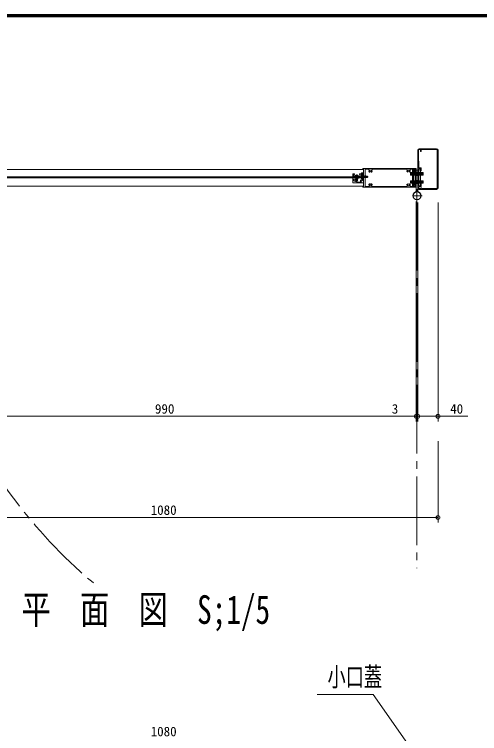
# Model space of a CAD drawing. Units: millimetres at full size; details may follow other scales. Extents: x -600 to 2301, y -735 to 832.
# Drawn here: x -441.4 to -258.3, y 141.3 to 424.2 of the extents above; entities that cross this region are included whole.
import ezdxf
from ezdxf.enums import TextEntityAlignment as Align

# ---------------------------------------------------------------- set-up
doc = ezdxf.new("R2010")
doc.units = ezdxf.units.MM
doc.header["$LTSCALE"] = 3
doc.header["$PDMODE"] = 32
doc.header["$PDSIZE"] = 1.5
doc.linetypes.add('CHAIN2', pattern=[12, 9, -1, 1, -1])
for name, color, linetype, lineweight in [('0-0_アンカー', 7, 'Continuous', 18), ('0-8_CSLAYER2', 7, 'Continuous', 18), ('0-9_CSLAYER4', 6, 'Continuous', 18), ('0-F_WAKU', 7, 'Continuous', 18)]:
    doc.layers.add(name, color=color, linetype=linetype, lineweight=lineweight)
doc.styles.add('ＭＳ ゴシック', font='')
doc.styles.get('ＭＳ ゴシック').set_extended_font_data('MS Gothic')

msp = doc.modelspace()

# ---------------------------------------------------------------- linework, layer by layer
at = {"layer": '0-0_アンカー'}
for p, q in [((-303.969, 363.174), (-460.569, 363.174)), ((-303.969, 363.274), (-304.223, 363.274)), ((-283.469, 363.574), (-304.069, 363.574)), ((-303.969, 363.274), (-303.969, 356.474)), ((-303.369, 363.274), (-303.369, 356.474)), ((-302.019, 363.274), (-303.369, 363.274)), ((-301.452, 362.357), (-301.566, 362.159)), ((-301.086, 362.357), (-300.972, 362.159)), ((-287.019, 363.274), (-300.519, 363.274)), ((-286.452, 362.357), (-286.566, 362.159)), ((-286.086, 362.357), (-285.972, 362.159)), ((-284.669, 363.274), (-285.519, 363.274)), ((-284.669, 362.394), (-284.769, 362.294)), ((-284.769, 362.294), (-284.769, 360.494)), ((-284.669, 363.274), (-284.669, 362.394)), ((-284.369, 363.174), (-284.369, 361.489)), ((-283.729, 363.074), (-284.369, 363.074)), ((-284.329, 362.294), (-284.329, 362.194)), ((-283.769, 363.274), (-284.269, 363.274)), ((-284.229, 362.394), (-284.069, 362.394)), ((-283.969, 362.674), (-283.969, 362.494)), ((-283.869, 362.774), (-283.769, 362.774)), ((-283.729, 363.074), (-283.729, 356.674)), ((-283.669, 363.174), (-283.669, 362.494)), ((-283.669, 362.674), (-283.669, 362.494)), ((-283.369, 362.394), (-283.569, 362.394)), ((-283.569, 362.394), (-283.369, 362.394)), ((-283.269, 363.374), (-283.269, 362.494)), ((-282.669, 362.874), (-283.269, 362.874)), ((-283.269, 362.294), (-283.269, 359.874)), ((-282.269, 362.994), (-281.629, 362.994)), ((-281.629, 362.994), (-281.629, 356.754)), ((-459.669, 360.274), (-304.869, 360.274)), ((-459.669, 359.874), (-304.869, 359.874)), ((-308.169, 361.424), (-307.689, 361.424)), ((-308.169, 361.424), (-308.169, 360.274)), ((-308.169, 360.274), (-304.869, 360.274)), ((-308.169, 359.874), (-306.729, 359.874)), ((-308.169, 359.874), (-308.169, 357.924)), ((-307.869, 361.184), (-307.689, 361.184)), ((-307.869, 361.184), (-307.869, 360.514)), ((-307.869, 360.514), (-306.729, 360.514)), ((-307.129, 359.474), (-307.129, 359.322)), ((-307.129, 359.474), (-306.369, 359.474)), ((-306.703, 360.473), (-306.729, 360.514)), ((-306.703, 359.833), (-306.729, 359.874)), ((-306.635, 360.473), (-306.609, 360.514)), ((-306.609, 360.514), (-305.269, 360.514)), ((-305.449, 361.424), (-304.869, 361.424)), ((-305.449, 361.184), (-305.269, 361.184)), ((-305.269, 361.184), (-305.269, 360.514)), ((-304.869, 361.124), (-304.869, 361.824)), ((-304.869, 361.824), (-303.969, 361.824)), ((-304.869, 361.424), (-304.869, 359.874)), ((-304.869, 361.124), (-304.569, 361.124)), ((-304.569, 361.124), (-304.569, 361.524)), ((-304.569, 361.524), (-304.269, 361.524)), ((-304.269, 359.83), (-304.269, 361.524)), ((-303.969, 361.824), (-303.969, 357.924)), ((-285.469, 361.974), (-285.469, 360.974)), ((-282.919, 361.799), (-285.469, 361.799)), ((-282.919, 361.149), (-285.469, 361.149)), ((-282.919, 360.974), (-285.469, 360.974)), ((-284.669, 360.394), (-284.769, 360.494)), ((-284.669, 359.354), (-284.769, 359.254)), ((-284.669, 360.394), (-284.669, 359.874)), ((-284.669, 359.354), (-284.669, 359.874)), ((-284.369, 359.874), (-284.435, 359.874)), ((-284.369, 361.489), (-284.425, 361.392)), ((-284.369, 361.26), (-284.425, 361.357)), ((-284.369, 359.989), (-284.425, 359.892)), ((-284.369, 359.76), (-284.425, 359.857)), ((-284.369, 361.26), (-284.369, 359.989)), ((-284.369, 359.76), (-284.369, 358.489)), ((-284.229, 362.094), (-283.769, 362.094)), ((-283.669, 361.994), (-283.669, 359.988)), ((-283.669, 359.988), (-283.613, 359.891)), ((-283.669, 359.76), (-283.613, 359.857)), ((-283.669, 357.754), (-283.669, 359.76)), ((-283.269, 360.724), (-283.019, 360.974)), ((-283.269, 357.454), (-283.269, 359.874)), ((-283.019, 361.974), (-283.019, 360.974)), ((-283.019, 361.799), (-280.469, 361.799)), ((-283.019, 361.149), (-280.469, 361.149)), ((-283.019, 360.974), (-280.469, 360.974)), ((-282.919, 361.974), (-282.919, 360.974)), ((-282.669, 360.724), (-282.919, 360.974)), ((-282.669, 357.454), (-282.669, 359.874)), ((-280.469, 361.974), (-280.469, 360.974)), ((-303.969, 356.574), (-460.569, 356.574)), ((-308.169, 357.924), (-303.969, 357.924)), ((-307.199, 359.224), (-307.179, 359.235)), ((-307.199, 358.785), (-307.179, 358.773)), ((-307.129, 358.687), (-307.129, 358.424)), ((-307.129, 358.424), (-306.769, 358.424)), ((-303.969, 356.474), (-304.223, 356.474)), ((-302.019, 356.474), (-303.369, 356.474)), ((-301.452, 357.391), (-301.566, 357.589)), ((-301.086, 357.391), (-300.972, 357.589)), ((-287.019, 356.474), (-300.519, 356.474)), ((-286.452, 357.391), (-286.566, 357.589)), ((-286.086, 357.391), (-285.972, 357.589)), ((-284.669, 356.474), (-285.519, 356.474)), ((-285.469, 358.774), (-285.469, 357.774)), ((-282.919, 358.599), (-285.469, 358.599)), ((-282.919, 357.949), (-285.469, 357.949)), ((-282.919, 357.774), (-285.469, 357.774)), ((-284.769, 357.454), (-284.769, 359.254)), ((-284.669, 357.354), (-284.769, 357.454)), ((-284.669, 356.474), (-284.669, 357.354)), ((-284.369, 358.489), (-284.425, 358.392)), ((-284.369, 358.26), (-284.425, 358.357)), ((-284.369, 358.26), (-284.369, 356.574)), ((-283.729, 356.674), (-284.369, 356.674)), ((-284.329, 357.454), (-284.329, 357.554)), ((-283.769, 356.474), (-284.269, 356.474)), ((-284.229, 357.654), (-283.769, 357.654)), ((-284.229, 357.354), (-284.069, 357.354)), ((-283.969, 357.074), (-283.969, 357.254)), ((-283.869, 356.974), (-283.769, 356.974)), ((-283.669, 356.574), (-283.669, 357.254)), ((-283.669, 357.254), (-283.669, 356.574)), ((-283.669, 357.074), (-283.669, 357.254)), ((-283.369, 357.354), (-283.569, 357.354)), ((-283.569, 357.354), (-283.369, 357.354)), ((-283.269, 357.524), (-283.019, 357.774)), ((-283.269, 357.254), (-283.269, 356.374)), ((-283.269, 354.446), (-283.269, 356.954)), ((-283.019, 358.774), (-283.019, 357.774)), ((-283.019, 358.599), (-280.469, 358.599)), ((-283.019, 357.949), (-280.469, 357.949)), ((-283.019, 357.774), (-280.469, 357.774)), ((-282.919, 358.774), (-282.919, 357.774)), ((-282.669, 357.524), (-282.919, 357.774)), ((-282.269, 356.754), (-281.629, 356.754)), ((-280.469, 358.774), (-280.469, 357.774)), ((-283.469, 356.174), (-304.069, 356.174))]:
    msp.add_line(p, q, dxfattribs=at)
at = {"layer": '0-0_アンカー', "linetype": 'CHAIN2'}
for p, q in [((-282.202, 361.474), (-285.574, 361.474)), ((-283.735, 361.474), (-280.363, 361.474)), ((-282.202, 358.274), (-285.574, 358.274)), ((-283.735, 358.274), (-280.363, 358.274)), ((-282.969, 355.469), (-282.969, 350.481)), ((-284.583, 352.874), (-280.912, 352.874)), ((-282.969, 350.481), (-282.969, 206.376))]:
    msp.add_line(p, q, dxfattribs=at)
at = {"layer": '0-0_アンカー', "color": 4, "lineweight": 9}
for p, q in [((-283.269, 350.574), (-283.269, 264.106)), ((-283.269, 348.546), (-283.269, 264.106)), ((-282.669, 350.174), (-282.669, 264.106)), ((-282.669, 348.546), (-282.669, 264.106)), ((-274.669, 350.174), (-274.669, 264.106)), ((-283.269, 266.106), (-481.269, 266.106)), ((-478.269, 266.106), (-286.269, 266.106)), ((-286.269, 266.106), (-293.935, 266.106)), ((-274.669, 266.106), (-282.669, 266.106)), ((-279.669, 266.106), (-276.669, 266.106)), ((-279.669, 266.106), (-277.669, 266.106)), ((-274.669, 266.106), (-263.002, 266.106)), ((-274.669, 256.306), (-274.669, 224.299)), ((-274.669, 226.3), (-490.669, 226.3)), ((-487.669, 226.3), (-277.669, 226.3))]:
    msp.add_line(p, q, dxfattribs=at)
at = {"layer": '0-0_アンカー'}
for points in [[(-282.669, 362.224), (-282.919, 361.974), (-285.469, 361.974)], [(-283.269, 362.224), (-283.019, 361.974), (-280.469, 361.974)], [(-306.635, 359.833), (-306.609, 359.874), (-306.369, 359.874)], [(-306.569, 358.224), (-306.569, 358.164), (-305.163, 358.164)], [(-282.669, 359.024), (-282.919, 358.774), (-285.469, 358.774)], [(-283.269, 359.024), (-283.019, 358.774), (-280.469, 358.774)]]:
    msp.add_lwpolyline(points, dxfattribs=at)
at = {"layer": '0-0_アンカー', "color": 4, "lineweight": 9}
msp.add_lwpolyline([(-282.669, 266.106), (-283.269, 266.106), (-282.669, 266.106)], dxfattribs=at)
at = {"layer": '0-0_アンカー'}
for radius in [1.6, 1.5]:
    msp.add_circle((-282.969, 352.874), radius, dxfattribs=at)
for centre, radius, start, end in [((-304.069, 363.374), 0.2, 90, 206.833), ((-304.222, 363.312), 0.0378, 227.954, 271.123), ((-302.019, 363.074), 0.2, 331.928, 90), ((-301.269, 362.674), 0.65, 151.928, 235.941), ((-301.622, 362.211), 0.0759, 261.732, 317.349), ((-301.269, 362.674), 0.35, 90, 237.306), ((-301.469, 362.365), 0.0186, 338.01, 60.613), ((-301.269, 362.674), 0.35, 302.694, 90), ((-301.069, 362.365), 0.0186, 119.387, 201.99), ((-300.916, 362.211), 0.0759, 222.651, 278.268), ((-301.269, 362.674), 0.65, 304.059, 28.072), ((-300.519, 363.074), 0.2, 90, 208.072), ((-287.019, 363.074), 0.2, 331.928, 90), ((-286.269, 362.674), 0.65, 151.928, 235.941), ((-286.622, 362.211), 0.0759, 261.732, 317.349), ((-286.269, 362.674), 0.35, 90, 237.306), ((-286.469, 362.365), 0.0186, 338.01, 60.613), ((-286.269, 362.674), 0.35, 302.694, 90), ((-286.069, 362.365), 0.0186, 119.387, 201.99), ((-285.916, 362.211), 0.0759, 222.651, 278.268), ((-286.269, 362.674), 0.65, 304.059, 28.072), ((-285.519, 363.074), 0.2, 90, 208.072), ((-284.269, 363.174), 0.0999, 90, 180), ((-284.229, 362.294), 0.0999, 90, 180), ((-284.229, 362.194), 0.0999, 180, 270), ((-284.069, 362.494), 0.0999, 270, 0), ((-283.869, 362.674), 0.0999, 90, 180), ((-283.769, 363.174), 0.0999, 0, 90), ((-283.769, 362.674), 0.0999, 0, 90), ((-283.569, 362.494), 0.0999, 180, 270), ((-283.569, 362.494), 0.0999, 180, 270), ((-283.469, 363.374), 0.2, 0, 90), ((-283.369, 362.494), 0.0999, 270, 0), ((-283.369, 362.294), 0.0999, 0, 90), ((-307.579, 359.004), 0.35, 42.84, 317.16), ((-307.689, 361.304), 0.12, 270, 90), ((-307.229, 359.322), 0.0999, 300, 0), ((-306.669, 360.494), 0.0399, 212.334, 327.666), ((-306.669, 359.854), 0.0399, 212.334, 327.666), ((-306.369, 359.674), 0.2, 0, 90), ((-306.369, 359.674), 0.2, 270, 0), ((-305.449, 361.304), 0.12, 90, 270), ((-304.619, 359.004), 0.35, 196.844, 103.156), ((-304.732, 359.486), 0.145, 103.156, 283.156), ((-304.619, 359.004), 0.64, 79.713, 103.156), ((-304.469, 359.83), 0.2, 259.713, 0), ((-284.389, 361.374), 0.0399, 145.881, 214.119), ((-284.389, 359.874), 0.0399, 145.881, 214.119), ((-283.769, 361.994), 0.0999, 0, 90), ((-283.649, 359.874), 0.0399, 324.917, 35.083), ((-307.249, 359.31), 0.0999, 222.84, 300), ((-307.249, 358.698), 0.0999, 60, 137.16), ((-307.229, 358.687), 0.0999, 0, 60), ((-306.769, 358.224), 0.2, 0, 90), ((-305.093, 358.861), 0.145, 16.844, 196.844), ((-304.619, 359.004), 0.64, 196.844, 229.632), ((-305.163, 358.364), 0.2, 270, 49.632), ((-304.069, 356.374), 0.2, 153.167, 270), ((-304.222, 356.436), 0.0378, 88.877, 132.046), ((-302.019, 356.674), 0.2, 270, 28.072), ((-301.269, 357.074), 0.65, 124.059, 208.072), ((-301.622, 357.537), 0.0759, 42.651, 98.268), ((-301.269, 357.074), 0.35, 122.694, 270), ((-301.469, 357.384), 0.0186, 299.387, 21.99), ((-301.269, 357.074), 0.35, 270, 57.306), ((-301.069, 357.384), 0.0186, 158.01, 240.613), ((-300.916, 357.537), 0.0759, 81.732, 137.349), ((-301.269, 357.074), 0.65, 331.928, 55.941), ((-300.519, 356.674), 0.2, 151.928, 270), ((-287.019, 356.674), 0.2, 270, 28.072), ((-286.269, 357.074), 0.65, 124.059, 208.072), ((-286.622, 357.537), 0.0759, 42.651, 98.268), ((-286.269, 357.074), 0.35, 122.694, 270), ((-286.469, 357.384), 0.0186, 299.387, 21.99), ((-286.269, 357.074), 0.35, 270, 57.306), ((-286.069, 357.384), 0.0186, 158.01, 240.613), ((-285.916, 357.537), 0.0759, 81.732, 137.349), ((-286.269, 357.074), 0.65, 331.928, 55.941), ((-285.519, 356.674), 0.2, 151.928, 270), ((-284.389, 358.374), 0.0399, 145.881, 214.119), ((-284.269, 356.574), 0.0999, 180, 270), ((-284.229, 357.554), 0.0999, 90, 180), ((-284.229, 357.454), 0.0999, 180, 270), ((-284.069, 357.254), 0.0999, 0, 90), ((-283.869, 357.074), 0.0999, 180, 270), ((-283.769, 357.754), 0.0999, 270, 0), ((-283.769, 357.074), 0.0999, 270, 0), ((-283.769, 356.574), 0.0999, 270, 0), ((-283.569, 357.254), 0.0999, 90, 180), ((-283.569, 357.254), 0.0999, 90, 180), ((-283.369, 357.454), 0.0999, 270, 0), ((-283.369, 357.254), 0.0999, 0, 90), ((-283.469, 356.374), 0.2, 270, 0)]:
    msp.add_arc(centre, radius, start, end, dxfattribs=at)
at = {"layer": '0-0_アンカー', "linetype": 'CHAIN2'}
msp.add_arc((-282.369, 352.874), 198.931, 178.992, 230.491, dxfattribs=at)
at = {"layer": '0-0_アンカー', "color": 4}
for p in [(-283.269, 266.106), (-282.669, 266.106), (-274.669, 266.106), (-274.669, 226.3)]:
    msp.add_point(p, dxfattribs=at)
at = {"layer": '0-8_CSLAYER2'}
for p, q in [((-282.669, 354.446), (-282.669, 370.774)), ((-282.369, 370.974), (-282.369, 366.473)), ((-281.569, 371.074), (-282.269, 371.074)), ((-282.069, 371.374), (-275.269, 371.374)), ((-281.569, 371.074), (-281.569, 370.274)), ((-275.069, 371.074), (-281.269, 371.074)), ((-281.269, 371.074), (-281.269, 370.274)), ((-274.969, 366.474), (-274.969, 370.974)), ((-274.669, 370.774), (-274.669, 355.974)), ((-281.269, 370.274), (-281.569, 370.274)), ((-282.369, 366.474), (-282.269, 366.374)), ((-282.269, 366.374), (-282.269, 363.874)), ((-274.969, 366.474), (-275.069, 366.374)), ((-275.069, 366.374), (-275.069, 360.374)), ((-281.369, 363.874), (-282.269, 363.874)), ((-282.269, 363.474), (-282.269, 356.774)), ((-281.669, 363.574), (-282.169, 363.574)), ((-281.569, 363.474), (-281.569, 362.674)), ((-274.969, 360.274), (-275.069, 360.374)), ((-274.969, 355.774), (-274.969, 360.274)), ((-281.669, 356.774), (-282.269, 356.774)), ((-282.269, 356.474), (-282.269, 355.774)), ((-281.369, 356.474), (-282.269, 356.474)), ((-281.569, 357.674), (-281.569, 356.874)), ((-281.269, 357.674), (-281.569, 357.674)), ((-281.269, 357.674), (-281.269, 356.574)), ((-282.169, 355.674), (-281.469, 355.674)), ((-275.269, 355.374), (-282.069, 355.374)), ((-281.469, 355.974), (-281.469, 355.674)), ((-281.169, 355.674), (-275.069, 355.674)), ((-300.197, 156.66), (-322.197, 156.66)), ((-278.833, 126.203), (-300.197, 156.66))]:
    msp.add_line(p, q, dxfattribs=at)
for points in [[(-281.269, 363.774), (-281.269, 362.674), (-281.569, 362.674)], [(-281.469, 355.974), (-281.169, 355.974), (-281.169, 355.674)]]:
    msp.add_lwpolyline(points, dxfattribs=at)
for centre, radius, start, end in [((-282.069, 370.774), 0.6, 90, 180), ((-282.269, 370.974), 0.0999, 90, 180), ((-275.269, 370.774), 0.6, 0, 90), ((-275.069, 370.974), 0.0999, 0, 90), ((-282.169, 363.474), 0.0999, 90, 180), ((-281.669, 363.474), 0.0999, 0, 90), ((-281.369, 363.774), 0.0999, 0, 90), ((-281.669, 356.874), 0.0999, 270, 0), ((-281.369, 356.574), 0.0999, 270, 0), ((-282.069, 355.974), 0.6, 180, 270), ((-282.169, 355.774), 0.0999, 180, 270), ((-275.269, 355.974), 0.6, 270, 0), ((-275.069, 355.774), 0.0999, 270, 0)]:
    msp.add_arc(centre, radius, start, end, dxfattribs=at)
at = {"layer": '0-9_CSLAYER4'}
for p, q in [((-307.299, 360.638), (-307.299, 360.514)), ((-306.039, 360.514), (-307.299, 360.514)), ((-307.267, 360.74), (-307.236, 360.784)), ((-306.359, 360.514), (-307.03, 360.334)), ((-306.31, 360.166), (-307.03, 359.974)), ((-306.31, 359.807), (-307.03, 359.614)), ((-306.309, 359.447), (-307.029, 359.254)), ((-306.707, 360.514), (-306.94, 360.452)), ((-306.4, 360.41), (-306.94, 360.265)), ((-306.4, 360.049), (-306.94, 359.905)), ((-306.4, 359.69), (-306.94, 359.545)), ((-306.939, 360.514), (-306.939, 360.452)), ((-306.939, 360.265), (-306.939, 360.091)), ((-306.939, 359.905), (-306.939, 359.732)), ((-306.939, 359.545), (-306.939, 359.371)), ((-306.399, 359.329), (-306.939, 359.185)), ((-306.759, 360.963), (-306.759, 360.83)), ((-306.579, 360.963), (-306.579, 360.83)), ((-306.32, 360.514), (-306.4, 360.41)), ((-306.31, 360.166), (-306.4, 360.049)), ((-306.31, 359.807), (-306.4, 359.69)), ((-306.399, 360.41), (-306.399, 360.235)), ((-306.399, 360.05), (-306.399, 359.876)), ((-306.399, 359.691), (-306.399, 359.515)), ((-306.309, 359.447), (-306.399, 359.329)), ((-306.399, 359.329), (-306.399, 358.699)), ((-306.071, 360.74), (-306.101, 360.784)), ((-306.039, 360.638), (-306.039, 360.514)), ((-304.718, 360.431), (-304.585, 360.431)), ((-304.718, 360.251), (-304.585, 360.251)), ((-304.495, 360.938), (-304.539, 360.908)), ((-304.495, 359.743), (-304.539, 359.773)), ((-304.393, 360.971), (-304.269, 360.971)), ((-304.393, 359.711), (-304.269, 359.711)), ((-304.269, 360.971), (-304.269, 359.711)), ((-304.269, 360.69), (-304.165, 360.61)), ((-304.269, 360.651), (-304.089, 359.98)), ((-304.269, 360.303), (-304.207, 360.07)), ((-304.269, 360.071), (-304.207, 360.071)), ((-304.165, 360.611), (-303.99, 360.611)), ((-304.165, 360.61), (-304.02, 360.07)), ((-304.02, 360.071), (-303.846, 360.071)), ((-303.922, 360.7), (-303.804, 360.61)), ((-303.922, 360.7), (-303.729, 359.98)), ((-303.805, 360.611), (-303.631, 360.611)), ((-303.804, 360.61), (-303.659, 360.07)), ((-303.66, 360.071), (-303.487, 360.071)), ((-303.562, 360.7), (-303.445, 360.61)), ((-303.562, 360.7), (-303.369, 359.98)), ((-303.446, 360.611), (-303.27, 360.611)), ((-303.445, 360.61), (-303.3, 360.07)), ((-303.3, 360.071), (-303.126, 360.071)), ((-303.202, 360.7), (-303.009, 359.98)), ((-303.202, 360.7), (-303.084, 360.61)), ((-303.084, 360.61), (-302.94, 360.07)), ((-303.084, 360.61), (-302.454, 360.61)), ((-302.94, 360.07), (-302.454, 360.07)), ((-302.915, 360.34), (-302.754, 360.52)), ((-302.695, 360.34), (-302.915, 360.34)), ((-302.754, 360.52), (-302.402, 360.52)), ((-302.454, 360.07), (-302.695, 360.34)), ((-302.298, 360.34), (-302.454, 360.61)), ((-302.298, 360.34), (-302.454, 360.07)), ((-306.939, 359.185), (-306.939, 358.699)), ((-306.939, 358.699), (-306.669, 358.94)), ((-306.67, 358.543), (-306.939, 358.699)), ((-306.67, 358.543), (-306.399, 358.699)), ((-306.669, 359.16), (-306.489, 358.999)), ((-306.669, 358.94), (-306.669, 359.16)), ((-306.489, 358.999), (-306.489, 358.647))]:
    msp.add_line(p, q, dxfattribs=at)
at = {"layer": '0-9_CSLAYER4', "linetype": 'CHAIN2'}
for p, q in [((-306.669, 361.234), (-306.669, 358.441)), ((-304.989, 360.341), (-302.196, 360.341))]:
    msp.add_line(p, q, dxfattribs=at)
at = {"layer": '0-9_CSLAYER4'}
for points in [[(-306.94, 360.452), (-307.03, 360.334), (-306.94, 360.265)], [(-306.94, 360.091), (-307.03, 359.974), (-306.94, 359.905)], [(-306.94, 359.732), (-307.03, 359.614), (-306.94, 359.545)], [(-306.309, 359.447), (-306.399, 359.516), (-306.939, 359.371), (-307.029, 359.254), (-306.939, 359.185)], [(-306.31, 360.166), (-306.4, 360.236), (-306.94, 360.091)], [(-306.31, 359.807), (-306.4, 359.876), (-306.94, 359.732)], [(-304.207, 360.07), (-304.089, 359.98), (-304.02, 360.07)], [(-303.922, 360.7), (-303.991, 360.61), (-303.846, 360.07)], [(-303.846, 360.07), (-303.729, 359.98), (-303.659, 360.07)], [(-303.562, 360.7), (-303.631, 360.61), (-303.487, 360.07)], [(-303.487, 360.07), (-303.369, 359.98), (-303.3, 360.07)], [(-303.202, 360.7), (-303.271, 360.61), (-303.126, 360.07), (-303.009, 359.98), (-302.94, 360.07)]]:
    msp.add_lwpolyline(points, dxfattribs=at)
for centre, radius, start, end in [((-307.119, 360.638), 0.18, 145.192, 180), ((-306.669, 360.337), 0.722, 38.24, 141.76), ((-307.067, 360.895), 0.0531, 172.213, 305.45), ((-306.669, 360.337), 0.632, 98.181, 125.451), ((-306.669, 360.83), 0.09, 180, 0), ((-306.669, 360.337), 0.632, 54.548, 81.819), ((-306.272, 360.895), 0.0531, 234.549, 7.793), ((-306.219, 360.638), 0.18, 0, 34.808), ((-304.092, 360.341), 0.722, 128.24, 231.76), ((-304.092, 360.341), 0.632, 144.548, 171.819), ((-304.092, 360.341), 0.632, 188.181, 215.451), ((-304.65, 360.738), 0.0531, 324.549, 97.793), ((-304.65, 359.943), 0.0531, 262.213, 35.45), ((-304.585, 360.341), 0.09, 270, 90), ((-304.393, 360.791), 0.18, 90, 124.808), ((-304.393, 359.891), 0.18, 235.192, 270)]:
    msp.add_arc(centre, radius, start, end, dxfattribs=at)
at = {"layer": '0-F_WAKU'}
for p, q in [((600.45, 424.2), (-600.45, 424.2)), ((600.225, 423.975), (-600.225, 423.975)), ((600, 423.75), (-600, 423.75)), ((599.775, 423.525), (-599.775, 423.525)), ((599.55, 423.3), (-599.55, 423.3))]:
    msp.add_line(p, q, dxfattribs=at)

# ---------------------------------------------------------------- texts
at = {"layer": '0-0_アンカー', "color": 3, "style": 'ＭＳ ゴシック'}
for s, p in [('990', (-386.109, 266.034)), ('3', (-292.882, 266.034)), ('40', (-269.896, 266.034)), ('1080', (-387.789, 226.228)), ('1080', (-387.789, 139.136))]:
    msp.add_text(s, height=3.754, dxfattribs=at).set_placement(p, align=Align.BOTTOM_LEFT)
at = {"layer": '0-0_アンカー', "color": 3, "style": 'ＭＳ ゴシック', "width": 0.75}
msp.add_text('平\u3000面\u3000図\u3000S;1/5', height=11.26, dxfattribs=at).set_placement((-438.623, 181.089), align=Align.BOTTOM_LEFT)
at = {"layer": '0-8_CSLAYER2', "color": 3, "style": 'ＭＳ ゴシック', "width": 0.7}
msp.add_text('小口蓋', height=7.507, dxfattribs=at).set_placement((-318.197, 157.636), align=Align.BOTTOM_LEFT)

doc.saveas('drawing.dxf')
